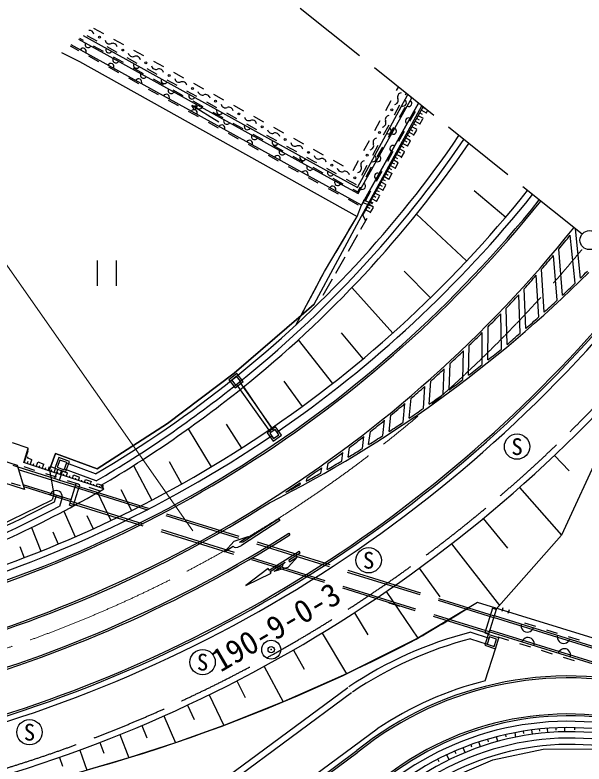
# Model space of a CAD drawing. Units: millimetres, scale not verified. Extents: x 40000 to 680000, y 20000 to 380000.
# Drawn here: x 492369 to 537267, y 276126 to 335228 of the extents above; entities that cross this region are included whole.
import ezdxf
from ezdxf.enums import TextEntityAlignment as Align

# ---------------------------------------------------------------- set-up
doc = ezdxf.new("R2010")
doc.units = ezdxf.units.MM
doc.header["$LTSCALE"] = 1000
doc.header["$PDMODE"] = 32
doc.header["$PDSIZE"] = 500
doc.linetypes.add('CHAIN', pattern=[18.5, 12, -1.5, 3.5, -1.5])
doc.linetypes.add('DASHED', pattern=[7.5, 6, -1.5])
for name, color, linetype, lineweight in [('M-BGD', 7, 'Continuous', 25), ('M-BGD-EXST', 7, 'Continuous', 25), ('M-BMK', 2, 'CHAIN', 13), ('M-BMK-OTRS', 5, 'Continuous', 25), ('M-BMK-ROW', 30, 'Continuous', 25), ('M-BMK-SRVR', 3, 'Continuous', 25), ('M-STR-HTXT', 7, 'Continuous', 13), ('M-STR-STRC', 7, 'Continuous', 25)]:
    doc.layers.add(name, color=color, linetype=linetype, lineweight=lineweight)
doc.layers.add('M-OTRS', color=6, linetype='Continuous')
doc.styles.add('@ＭＳ ゴシック', font='')
doc.styles.add('ＭＳ ゴシック', font='')
doc.styles.get('@ＭＳ ゴシック').set_extended_font_data('@MS Gothic')
doc.styles.get('ＭＳ ゴシック').set_extended_font_data('MS Gothic')

msp = doc.modelspace()

# ---------------------------------------------------------------- linework, layer by layer
at = {"layer": 'M-BGD', "linetype": 'DASHED'}
for p, q in [((537111, 317929), (505214, 343487)), ((496673, 296562), (497200, 298254)), ((496959, 296471), (497486, 298164)), ((497109, 297963), (530136, 287682)), ((497154, 298106), (530181, 287825)), ((497486, 298164), (497204, 298252)), ((496719, 296709), (529747, 286428)), ((496764, 296853), (529791, 286571)), ((530051, 288420), (529444, 286466)), ((530051, 288420), (530340, 288339)), ((530338, 288331), (529731, 286377)), ((529444, 286466), (529731, 286377))]:
    msp.add_line(p, q, dxfattribs=at)
at = {"layer": 'M-BGD'}
for p, q in [((498566, 334189), (499355, 333755)), ((497460, 333396), (497748, 333236)), ((498043, 333613), (498830, 333176)), ((496716, 332802), (497377, 332436)), ((498536, 332800), (499323, 332365)), ((500143, 333321), (500931, 332887)), ((499617, 332740), (500404, 332303)), ((501720, 332452), (502508, 332018)), ((498165, 332000), (498952, 331564)), ((500111, 331929), (500898, 331493)), ((501192, 331867), (501979, 331431)), ((503296, 331584), (504085, 331150)), ((499740, 331128), (500527, 330693)), ((501686, 331057), (502473, 330621)), ((502766, 330994), (503553, 330558)), ((504873, 330715), (505661, 330281)), ((501314, 330257), (502102, 329821)), ((503261, 330186), (504048, 329750)), ((504340, 330121), (505127, 329685)), ((506450, 329847), (507238, 329413)), ((502889, 329385), (503677, 328950)), ((504836, 329314), (505623, 328878)), ((505914, 329249), (506701, 328812)), ((522479, 329276), (522621, 329539)), ((508026, 328979), (508815, 328544)), ((523172, 328924), (523238, 329045)), ((523588, 328736), (523599, 328756)), ((504464, 328514), (505252, 328078)), ((508457, 326763), (506330, 328076)), ((506550, 327720), (506330, 328076)), ((506330, 328076), (506747, 328039)), ((506411, 328443), (507198, 328007)), ((506747, 328039), (506550, 327720)), ((507489, 328376), (508276, 327939)), ((509603, 328110), (510391, 327676)), ((521621, 327693), (522050, 328484)), ((522314, 327341), (522743, 328132)), ((506039, 327642), (506827, 327206)), ((507985, 327571), (508773, 327135)), ((509063, 327503), (509850, 327067)), ((519819, 319423), (524580, 327970)), ((522709, 327165), (523149, 327951)), ((523534, 326838), (523974, 327623)), ((524321, 327500), (524504, 327399)), ((524443, 327719), (524810, 327515)), ((524565, 327937), (524748, 327835)), ((524913, 327703), (524774, 327456)), ((511180, 327242), (511968, 326807)), ((520764, 326110), (521193, 326902)), ((523957, 326845), (524321, 326642)), ((524078, 327064), (524261, 326962)), ((524200, 327282), (524566, 327078)), ((524530, 327020), (524286, 326584)), ((507614, 326771), (508402, 326335)), ((509560, 326699), (510348, 326264)), ((510637, 326630), (511424, 326194)), ((512756, 326373), (513545, 325939)), ((521456, 325759), (521885, 326550)), ((521830, 325595), (522270, 326380)), ((523713, 326408), (524077, 326206)), ((523835, 326627), (524017, 326526)), ((509189, 325899), (509977, 325463)), ((511135, 325828), (511923, 325392)), ((512211, 325757), (512998, 325321)), ((522655, 325267), (523095, 326053)), ((523348, 325753), (523529, 325652)), ((523470, 325972), (523833, 325770)), ((523592, 326190), (523773, 326089)), ((524041, 326147), (523797, 325711)), ((514333, 325505), (515121, 325070)), ((519907, 324528), (520335, 325319)), ((522983, 325098), (523344, 324897)), ((523105, 325316), (523285, 325216)), ((523227, 325535), (523588, 325333)), ((523553, 325275), (523308, 324839)), ((510764, 325028), (511552, 324592)), ((512710, 324956), (513498, 324521)), ((513785, 324885), (514573, 324448)), ((515909, 324636), (516698, 324202)), ((520598, 324176), (521027, 324968)), ((520951, 324024), (521391, 324809)), ((521776, 323696), (522216, 324482)), ((522740, 324661), (523100, 324461)), ((522862, 324880), (523042, 324779)), ((512339, 324156), (513126, 323720)), ((514285, 324085), (515073, 323649)), ((515360, 324012), (515968, 323674)), ((522375, 324006), (522554, 323906)), ((522497, 324224), (522855, 324025)), ((522618, 324443), (522798, 324343)), ((523064, 324402), (522820, 323966)), ((515968, 323674), (516147, 323576)), ((517486, 323768), (518274, 323334)), ((519049, 322945), (519478, 323736)), ((519740, 322594), (520169, 323385)), ((522010, 323351), (522367, 323152)), ((522132, 323569), (522310, 323470)), ((522253, 323788), (522611, 323588)), ((522575, 323530), (522331, 323094)), ((513914, 323284), (514701, 322849)), ((515860, 323213), (516648, 322777)), ((516936, 323142), (517724, 322708)), ((520072, 322453), (520512, 323238)), ((520898, 322125), (521337, 322911)), ((521645, 322696), (521823, 322597)), ((521767, 322914), (522122, 322716)), ((521889, 323132), (522066, 323033)), ((515489, 322413), (516276, 321977)), ((517438, 322347), (518228, 321917)), ((518512, 322274), (519301, 321840)), ((521402, 322259), (521579, 322160)), ((521524, 322477), (521878, 322280)), ((522087, 322658), (521842, 322221)), ((517067, 321547), (517857, 321117)), ((519412, 321273), (519633, 321668)), ((521037, 321604), (521390, 321407)), ((521159, 321822), (521335, 321724)), ((521280, 322040), (521634, 321843)), ((521598, 321785), (521354, 321349)), ((519019, 321486), (519412, 321273)), ((520019, 320555), (520458, 321340)), ((520672, 320948), (520847, 320851)), ((520794, 321167), (521145, 320971)), ((520915, 321385), (521091, 321287)), ((528603, 321379), (531086, 319268)), ((518648, 320687), (519438, 320256)), ((520488, 320136), (519802, 320430)), ((520567, 320320), (519880, 320614)), ((520429, 320511), (520603, 320414)), ((520550, 320730), (520901, 320535)), ((521110, 320913), (520865, 320476)), ((520064, 319856), (520412, 319662)), ((520185, 320075), (520360, 319978)), ((520307, 320293), (520657, 320098)), ((520621, 320040), (520377, 319604)), ((518723, 318243), (519372, 319337)), ((519819, 319423), (520024, 318975)), ((520132, 319168), (520024, 318975)), ((524057, 319523), (528003, 315819)), ((520024, 318975), (519640, 318302)), ((517703, 316523), (518468, 317813)), ((519392, 317868), (518648, 316565)), ((516799, 314999), (517448, 316093)), ((518400, 316131), (517655, 314829)), ((516435, 314321), (516799, 314999)), ((523089, 315010), (525145, 312903)), ((515490, 312558), (516199, 313880)), ((517407, 314395), (516663, 313092)), ((518955, 313718), (522171, 310124)), ((514545, 310796), (515254, 312118)), ((518102, 310145), (519821, 308090)), ((514718, 309583), (517411, 306140)), ((509879, 306945), (509255, 306444)), ((510379, 306320), (509879, 306945)), ((541484, 307225), (535493, 294176)), ((509255, 306444), (509755, 305820)), ((509856, 306734), (509466, 306421)), ((509466, 306421), (509778, 306031)), ((509755, 305820), (510379, 306320)), ((509778, 306031), (510168, 306344)), ((510168, 306344), (509856, 306734)), ((512805, 302452), (510099, 306276)), ((513589, 306324), (515038, 304345)), ((512561, 302279), (509854, 306103)), ((510390, 305880), (512616, 302629)), ((509043, 302944), (510250, 301061)), ((512923, 302719), (512270, 302257)), ((513385, 302066), (512923, 302719)), ((506040, 302577), (507843, 299569)), ((512270, 302257), (512732, 301604)), ((512887, 302510), (512479, 302221)), ((512479, 302221), (512768, 301813)), ((512732, 301604), (513385, 302066)), ((512768, 301813), (513176, 302102)), ((513176, 302102), (512887, 302510)), ((493415, 301057), (492166, 301468)), ((493060, 299912), (493415, 301057)), ((493096, 299897), (493407, 300841)), ((493408, 300874), (493415, 301057)), ((493382, 300247), (493387, 300374)), ((493732, 300118), (493382, 300247)), ((534949, 300481), (536103, 299260)), ((492196, 299709), (492582, 299587)), ((493334, 299819), (493397, 300012)), ((493571, 299740), (493698, 300127)), ((493808, 299662), (493869, 299847)), ((494046, 299584), (494167, 299954)), ((494670, 299772), (494201, 299945)), ((494283, 299505), (494341, 299682)), ((494521, 299427), (494636, 299781)), ((498725, 299019), (496449, 299859)), ((501728, 299679), (503161, 296943)), ((504528, 299986), (505518, 298221)), ((493056, 299594), (493914, 299323)), ((494758, 299349), (494813, 299517)), ((494996, 299271), (495105, 299608)), ((495608, 299425), (495139, 299598)), ((495233, 299192), (495285, 299352)), ((495470, 299114), (495574, 299434)), ((495503, 298662), (495743, 299375)), ((495708, 299036), (495757, 299188)), ((495873, 298531), (496109, 299240)), ((495945, 298957), (496043, 299261)), ((496546, 299079), (496077, 299252)), ((498774, 298468), (496276, 299390)), ((496420, 298801), (496513, 299088)), ((494772, 299051), (495551, 298804)), ((495551, 298804), (495629, 298777)), ((496183, 298879), (496229, 299023)), ((496484, 298497), (497344, 298230)), ((496658, 298723), (496701, 298858)), ((496895, 298644), (496982, 298915)), ((497484, 298732), (497015, 298905)), ((497132, 298566), (497173, 298693)), ((497370, 298488), (497451, 298741)), ((497607, 298409), (497645, 298528)), ((497845, 298331), (497920, 298568)), ((498422, 298386), (497953, 298559)), ((492061, 298317), (492776, 298091)), ((494190, 297778), (493006, 298156)), ((498082, 298253), (498117, 298363)), ((498203, 297962), (499062, 297694)), ((498320, 298174), (498389, 298395)), ((498557, 298096), (498589, 298198)), ((498794, 298018), (498859, 298221)), ((499002, 298171), (498891, 298212)), ((499368, 298062), (499002, 298171)), ((499033, 297943), (499064, 298042)), ((499389, 297838), (499171, 298121)), ((499272, 297870), (499335, 298069)), ((532174, 297943), (535493, 294176)), ((496799, 296967), (494197, 297776)), ((495479, 296820), (495637, 297328)), ((495637, 297328), (496108, 297182)), ((498890, 297550), (499944, 295336)), ((500732, 297775), (501557, 296123)), ((495895, 296474), (496114, 297180)), ((496673, 296562), (496959, 296471)), ((496227, 296084), (497115, 294047)), ((498049, 295743), (498534, 294679)), ((529313, 295501), (531240, 293154)), ((493662, 294780), (494406, 292916)), ((495357, 294446), (495764, 293471)), ((530340, 288339), (535493, 294176)), ((492760, 293296), (493100, 292406)), ((526817, 293503), (530589, 288621)), ((524263, 291579), (525902, 289322)), ((521654, 289730), (524157, 286059)), ((522752, 288543), (521892, 288810)), ((530817, 288179), (530900, 288477)), ((519154, 288063), (520208, 286316)), ((531294, 288031), (531378, 288330)), ((542991, 283685), (530136, 287682)), ((532575, 287260), (533435, 286992)), ((542685, 282702), (529830, 286698)), ((534294, 286725), (535153, 286457)), ((516601, 286460), (518535, 283252)), ((528331, 286529), (529770, 286067)), ((531346, 285873), (530487, 286140)), ((536013, 286190), (536872, 285923)), ((528316, 286009), (529617, 285591)), ((533065, 285339), (532206, 285606)), ((514335, 285117), (515190, 283617)), ((529471, 282691), (530283, 285220)), ((534784, 284804), (533925, 285071)), ((536503, 284270), (535644, 284537)), ((512036, 283829), (513539, 281036)), ((509875, 282682), (510537, 281382)), ((493849, 263880), (518643, 282168)), ((494146, 263477), (518932, 281760)), ((507688, 281585), (508847, 279175)), ((505989, 280773), (506509, 279641)), ((504104, 279915), (505024, 277809)), ((502377, 279165), (502785, 278184)), ((535066, 278803), (535059, 278978)), ((535746, 278673), (535742, 278997)), ((536531, 278819), (536535, 278993)), ((495809, 260355), (520950, 278900)), ((500637, 278446), (501358, 276623)), ((531137, 278261), (531095, 278452)), ((531894, 278252), (531827, 278604)), ((532515, 278535), (532486, 278719)), ((533191, 278472), (533147, 278814)), ((533779, 278707), (533761, 278884)), ((534400, 278605), (534376, 278938)), ((499060, 277823), (499381, 276974)), ((529100, 277494), (528977, 277867)), ((529726, 277887), (529669, 278082)), ((530461, 277913), (530367, 278276)), ((497474, 277226), (498040, 275650)), ((527886, 277034), (527734, 277416)), ((528424, 277453), (528352, 277650)), ((495878, 276652), (496113, 275965)), ((526617, 276463), (526433, 276852)), ((527168, 276941), (527080, 277145)), ((525829, 276292), (525721, 276501))]:
    msp.add_line(p, q, dxfattribs=at)
for points in [[(497736, 333621), (515896, 323543), (519384, 321622), (523357, 328950)], [(524208, 328268), (519712, 320233), (516371, 322051), (496810, 332875)], [(497376, 333328), (516695, 322637), (519451, 321138), (523678, 328693)], [(496034, 332273), (497450, 331559), (519372, 319337)], [(514545, 310796), (516799, 314999), (519372, 319337), (519712, 320233), (524208, 328268)], [(499389, 297838), (498902, 297985), (493060, 299912)], [(492582, 299587), (495503, 298662), (495873, 298531), (497161, 298129)], [(497105, 297950), (494503, 298759), (492652, 299351)], [(496760, 296842), (493104, 297987), (493051, 298004)], [(530187, 287846), (543095, 283829), (557100, 279466)], [(556015, 278425), (542857, 282505), (529789, 286566)]]:
    msp.add_lwpolyline(points, dxfattribs=at)
for points in [[(493118, 297777), (487144, 299702), (488730, 300926), (492546, 299709)], [(496658, 299994), (495816, 300305), (495505, 299463), (496347, 299152)], [(496658, 299994), (495816, 300305), (495505, 299463), (496347, 299152)], [(496466, 299905), (495905, 300113), (495697, 299551), (496259, 299344)], [(496466, 299905), (495905, 300113), (495697, 299551), (496259, 299344)], [(530557, 286075), (529703, 286349), (529429, 285495), (530283, 285220)], [(530369, 285978), (529800, 286161), (529617, 285591), (530186, 285408)]]:
    msp.add_lwpolyline(points, close=True, dxfattribs=at)
for centre in [(499037, 333473), (500869, 332464), (502702, 331455), (504534, 330445), (506367, 329436), (508199, 328427), (510031, 327417), (522100, 327737), (511864, 326408), (521131, 325948), (513696, 325399), (515529, 324389), (520162, 324159), (517361, 323380), (519193, 322371), (519193, 322371)]:
    msp.add_circle(centre, 75, dxfattribs=at)
for centre, radius, start, end in [((498246, 333640), 361, 11.94859, 99.22616), ((498144, 332903), 250, 151.0402, 331.0402), ((499828, 333307), 361, 191.94859, 290.35726), ((500079, 332631), 361, 11.94859, 110.35726), ((497745, 332358), 250, 331.0402, 151.0402), ((499781, 332486), 250, 150.97243, 330.97243), ((501660, 332297), 361, 191.94859, 290.35726), ((500331, 331693), 250, 151.0402, 331.0402), ((501911, 331621), 361, 11.94859, 110.35726), ((499933, 331147), 250, 331.0402, 151.0402), ((501967, 331273), 250, 150.97243, 330.97243), ((503493, 331288), 361, 191.94859, 290.35726), ((503743, 330612), 361, 11.94859, 110.35726), ((502519, 330482), 250, 151.0402, 331.0402), ((502120, 329937), 250, 331.0402, 151.0402), ((504153, 330060), 250, 150.97243, 330.97243), ((505325, 330279), 361, 191.94859, 290.35726), ((505576, 329603), 361, 11.94859, 110.35726), ((504706, 329272), 250, 151.0402, 331.0402), ((504307, 328726), 250, 331.0402, 151.0402), ((506339, 328846), 250, 150.97243, 330.97243), ((507157, 329269), 361, 191.94859, 290.35726), ((507408, 328593), 361, 11.94859, 110.35726), ((522281, 328501), 330, 279.95405, 23.15926), ((522888, 328761), 330, 99.95405, 203.15926), ((506893, 328061), 250, 151.0402, 331.0402), ((508990, 328260), 361, 191.94859, 290.35726), ((523001, 328293), 250, 241.53718, 61.53718), ((523435, 328259), 250, 240.77244, 60.77244), ((506495, 327516), 250, 331.0402, 151.0402), ((508525, 327633), 250, 150.97243, 330.97243), ((509241, 327584), 361, 11.94859, 110.35726), ((509081, 326851), 250, 151.0402, 331.0402), ((510822, 327251), 361, 191.94859, 290.35726), ((511073, 326575), 361, 11.94859, 110.35726), ((521312, 326713), 330, 279.95405, 23.15926), ((521919, 326972), 330, 99.95405, 203.15926), ((523419, 326857), 250, 60.77244, 240.77244), ((508682, 326305), 250, 331.0402, 151.0402), ((510711, 326420), 250, 150.97243, 330.97243), ((521809, 326095), 250, 241.53718, 61.53718), ((522215, 326077), 250, 240.77244, 60.77244), ((454784, 375254), 87908, 308.59822, 325.6958), ((511268, 325640), 250, 151.0402, 331.0402), ((512655, 326242), 361, 191.94859, 290.35726), ((512905, 325565), 361, 11.94859, 110.35726), ((454785, 375252), 88406, 308.59806, 325.67119), ((454787, 375250), 88903, 308.59789, 325.64688), ((510870, 325095), 250, 331.0402, 151.0402), ((512897, 325207), 250, 150.97243, 330.97243), ((514487, 325232), 361, 191.94859, 290.35726), ((520950, 325184), 330, 99.95405, 203.15926), ((513456, 324430), 250, 151.0402, 331.0402), ((514738, 324556), 361, 11.94859, 110.35726), ((520343, 324924), 330, 279.95405, 23.15926), ((522198, 324676), 250, 60.77244, 240.77244), ((513057, 323884), 250, 331.0402, 151.0402), ((515083, 323994), 250, 150.97243, 330.97243), ((516319, 324223), 361, 191.94859, 290.35726), ((516570, 323547), 361, 11.94859, 110.35726), ((520618, 323897), 250, 241.53718, 61.53718), ((520994, 323895), 250, 240.77244, 60.77244), ((515643, 323219), 250, 151.0402, 331.0402), ((519981, 323395), 330, 99.95405, 203.15926), ((515244, 322674), 250, 331.0402, 151.0402), ((517271, 322786), 250, 151.1632, 331.1632), ((518152, 323214), 361, 191.94859, 290.35726), ((518403, 322537), 361, 11.94859, 110.35726), ((519374, 323135), 330, 279.95405, 23.15926), ((520978, 322494), 250, 60.77244, 240.77244), ((517835, 322017), 250, 151.45252, 331.45252), ((517436, 321471), 250, 331.45226, 151.45226), ((519773, 321714), 250, 240.77244, 60.77244), ((459656, 379988), 93750, 285.35025, 321.29769), ((459656, 379988), 94250, 304.49286, 321.29769), ((459656, 379988), 105500, 281.43445, 321.29768), ((459656, 379988), 109500, 283.11926, 321.29768), ((452422, 377700), 91295, 300.47618, 308.79652), ((452422, 377700), 91795, 300.32801, 308.79652), ((452422, 377700), 92295, 300.43236, 308.79652), ((459656, 379988), 94250, 285.20563, 304.18886), ((454392, 375202), 89497, 289.78816, 300.18325), ((495608, 297203), 500, 342.60825, 162.60825), ((454392, 375202), 88497, 290.11307, 297.66312), ((454392, 375202), 88997, 289.94987, 297.79683), ((463991, 390560), 120584, 299.8535, 302.14284), ((532796, 287034), 500, 162.71593, 342.71593), ((536023, 256498), 31000, 104.36612, 123.93466), ((532847, 285616), 500, 342.73829, 162.73829), ((535661, 286143), 500, 162.71593, 342.71593), ((462623, 402552), 131752, 279.73766, 297.77278), ((536023, 256498), 30500, 104.63587, 123.93466), ((535712, 284726), 500, 342.73829, 162.73829), ((536023, 256498), 27000, 104.04327, 123.93466), ((536023, 256498), 23000, 72.73827, 128.89157), ((536023, 256498), 22500, 72.73827, 128.89157), ((536173, 256951), 21727, 72.76756, 129.94757), ((536173, 256951), 21227, 72.76756, 129.88587), ((536173, 256955), 20722, 72.76443, 129.8981)]:
    msp.add_arc(centre, radius, start, end, dxfattribs=at)
at = {"layer": 'M-BGD', "linetype": 'DASHED'}
msp.add_arc((459656, 379988), 109000, 283.05421, 321.29768, dxfattribs=at)
at = {"layer": 'M-BGD-EXST'}
for p, q in [((498857, 315861), (498857, 313861)), ((500357, 315861), (500357, 313861))]:
    msp.add_line(p, q, dxfattribs=at)
for centre in [(531984, 301169), (520276, 292202), (507174, 284164), (493514, 278635)]:
    msp.add_circle(centre, 1000, dxfattribs=at)
at = {"layer": 'M-BMK'}
msp.add_arc((459656, 379988), 100000, 279.22129, 320.86787, dxfattribs=at)
at = {"layer": 'M-BMK-OTRS'}
for p, q in [((519712, 319353), (524462, 328065)), ((515981, 312418), (519712, 319353)), ((514943, 311523), (515981, 312418)), ((509650, 306962), (514943, 311523)), ((504390, 302989), (509650, 306962)), ((498857, 299418), (504390, 302989)), ((495091, 299345), (495554, 300630)), ((495554, 300630), (498857, 299418)), ((495091, 299345), (495446, 297388)), ((495446, 297388), (495313, 296959)), ((490148, 294468), (495313, 296959)), ((528851, 288883), (524157, 286059)), ((543042, 284486), (528851, 288883)), ((524157, 286059), (518535, 283252)), ((518535, 283252), (513539, 281036)), ((513539, 281036), (508847, 279175)), ((508847, 279175), (505024, 277809)), ((505024, 277809), (501358, 276623)), ((501358, 276623), (498040, 275650))]:
    msp.add_line(p, q, dxfattribs=at)
at = {"layer": 'M-BMK-ROW'}
for p, q in [((515981, 312418), (514943, 311523)), ((514943, 311523), (509650, 306962)), ((509650, 306962), (504390, 302989)), ((504390, 302989), (498857, 299418)), ((495554, 300630), (495091, 299345)), ((498857, 299418), (495554, 300630)), ((530071, 276466), (534033, 277293)), ((534033, 277293), (538002, 277316)), ((526401, 274891), (530071, 276466))]:
    msp.add_line(p, q, dxfattribs=at)
at = {"layer": 'M-BMK-SRVR'}
for centre in [(537697, 317461), (512586, 285150)]:
    msp.add_circle(centre, 750, dxfattribs=at)
at = {"layer": 'M-OTRS'}
msp.add_point((512586, 285150), dxfattribs=at)
at = {"layer": 'M-STR-HTXT'}
msp.add_line((506393, 294525), (481335, 330313), dxfattribs=at)
at = {"layer": 'M-STR-STRC'}
for p, q in [((536987, 314471), (536585, 318351)), ((536576, 314071), (536184, 317854)), ((535153, 312723), (534861, 316259)), ((535572, 313114), (535272, 316748)), ((534133, 311790), (533925, 315172)), ((533706, 311406), (533504, 314692)), ((532673, 310497), (532546, 313625)), ((532238, 310121), (532115, 313154)), ((531191, 309236), (531135, 312107)), ((530748, 308869), (530694, 311646)), ((529688, 308007), (529692, 310619)), ((529237, 307648), (529241, 310167)), ((528165, 306811), (528218, 309162)), ((527707, 306461), (527758, 308720)), ((526623, 305648), (526714, 307737)), ((526157, 305306), (526245, 307304)), ((525062, 304518), (525180, 306343)), ((524589, 304185), (524702, 305920)), ((523483, 303421), (523618, 304981)), ((523004, 303096), (523130, 304569)), ((521401, 302041), (521531, 303251)), ((521888, 302357), (522027, 303653)), ((520275, 301326), (520408, 302359)), ((519782, 301020), (519904, 301967)), ((518647, 300330), (518763, 301099)), ((518148, 300032), (518250, 300718)), ((517004, 299366), (517091, 299874)), ((516498, 299078), (516571, 299503)), ((515394, 298684), (515346, 298437)), ((514866, 298325), (514834, 298158)), ((513266, 295344), (510248, 293381)), ((513184, 295470), (510753, 293888)), ((513184, 295470), (513266, 295344)), ((513987, 294342), (514068, 294216)), ((509670, 293720), (510755, 294068)), ((510085, 293632), (510755, 294068)), ((510349, 293669), (510753, 293888)), ((508911, 292868), (509670, 293720)), ((508911, 292868), (509582, 293305)), ((509582, 293305), (509663, 293240)), ((509663, 293240), (509791, 293219)), ((509791, 293219), (509951, 293244)), ((509951, 293244), (510248, 293381)), ((510085, 293632), (510349, 293669)), ((512414, 291432), (514791, 292912)), ((514022, 292256), (514871, 292784)), ((514871, 292784), (514791, 292912)), ((512494, 291305), (513682, 292044)), ((513512, 291871), (513682, 292044)), ((513920, 291662), (514695, 292498)), ((514004, 292240), (514022, 292256)), ((514016, 292076), (514004, 292240)), ((514016, 292076), (514695, 292498)), ((512335, 291559), (510586, 290206)), ((512414, 291432), (512335, 291559)), ((512828, 291336), (513507, 291759)), ((512828, 291336), (513920, 291662)), ((513507, 291759), (513512, 291871)), ((510586, 290206), (512573, 291177)), ((512573, 291177), (512494, 291305)), ((496078, 260026), (519341, 277185)), ((496167, 259905), (519430, 277064))]:
    msp.add_line(p, q, dxfattribs=at)
for centre, radius, start, end in [((459656, 379988), 94925, 283.28671, 321.29769), ((459656, 379988), 95075, 283.28671, 321.29769), ((459656, 379988), 98425, 283.22239, 321.29769), ((459656, 379988), 98575, 321.29757, 321.29769), ((459656, 379988), 98575, 320.09292, 320.92647), ((459656, 379988), 98575, 318.88827, 319.72182), ((467696, 385375), 99290, 296.79614, 314.7805), ((459656, 379988), 98575, 317.68362, 318.51717), ((467696, 385375), 99140, 314.34087, 314.7805), ((459656, 379988), 105075, 283.11431, 321.29768), ((459656, 379988), 104925, 285.18784, 321.29768), ((467696, 385375), 99140, 313.20787, 314.00972), ((459656, 379988), 98575, 316.47897, 317.31252), ((467696, 385375), 99140, 312.07769, 312.87638), ((459656, 379988), 98575, 315.27432, 316.10787), ((467696, 385375), 99140, 310.95033, 311.74587), ((459656, 379988), 98575, 314.06967, 314.90322), ((467696, 385375), 99140, 309.82575, 310.61815), ((459656, 379988), 98575, 312.86502, 313.69857), ((467696, 385375), 99140, 308.70393, 309.49321), ((467696, 385375), 99140, 307.58485, 308.371), ((459656, 379988), 98575, 311.66037, 312.49392), ((467696, 385375), 99140, 306.46846, 307.25152), ((459656, 379988), 98575, 310.45573, 311.28927), ((467696, 385375), 99140, 305.35476, 306.13472), ((459656, 379988), 98575, 309.25108, 310.08462), ((467696, 385375), 99140, 304.24369, 305.02059), ((459656, 379988), 98575, 308.04643, 308.87997), ((467696, 385375), 99140, 303.13525, 303.90909), ((467696, 385375), 99140, 302.02938, 302.80019), ((459656, 379988), 98575, 306.84178, 307.67532), ((467696, 385375), 99140, 300.92607, 301.69385), ((459656, 379988), 98575, 305.63713, 306.47067), ((467696, 385375), 99140, 299.82528, 300.59006), ((467696, 385375), 99140, 298.72696, 299.48876), ((459656, 379988), 98575, 304.43248, 305.26602), ((459656, 379988), 98575, 303.28177, 304.06137), ((467696, 385375), 99140, 297.68012, 298.38994), ((459656, 379988), 98575, 285.20541, 302.38779), ((459656, 379988), 101425, 285.19704, 302.38992), ((459656, 379988), 101575, 285.19704, 302.38992), ((536023, 256498), 26575, 72.73827, 128.89157), ((536023, 256498), 26425, 72.73827, 128.89157), ((536023, 256498), 23575, 72.73827, 128.89157), ((536023, 256498), 23425, 72.73827, 128.89157)]:
    msp.add_arc(centre, radius, start, end, dxfattribs=at)

# ---------------------------------------------------------------- texts
at = {"layer": 'M-BGD-EXST', "style": 'ＭＳ ゴシック'}
for p in [(531984, 301169), (520276, 292202), (507174, 284164), (493514, 278635)]:
    msp.add_text('S', height=1320, dxfattribs=at).set_placement(p, align=Align.MIDDLE_CENTER)
at = {"layer": 'M-BMK-SRVR', "style": '@ＭＳ ゴシック'}
msp.add_text('190-9-0-3', height=1833, rotation=30.255, dxfattribs=at).set_placement((512970, 286949), align=Align.MIDDLE_CENTER)

doc.saveas('drawing.dxf')
